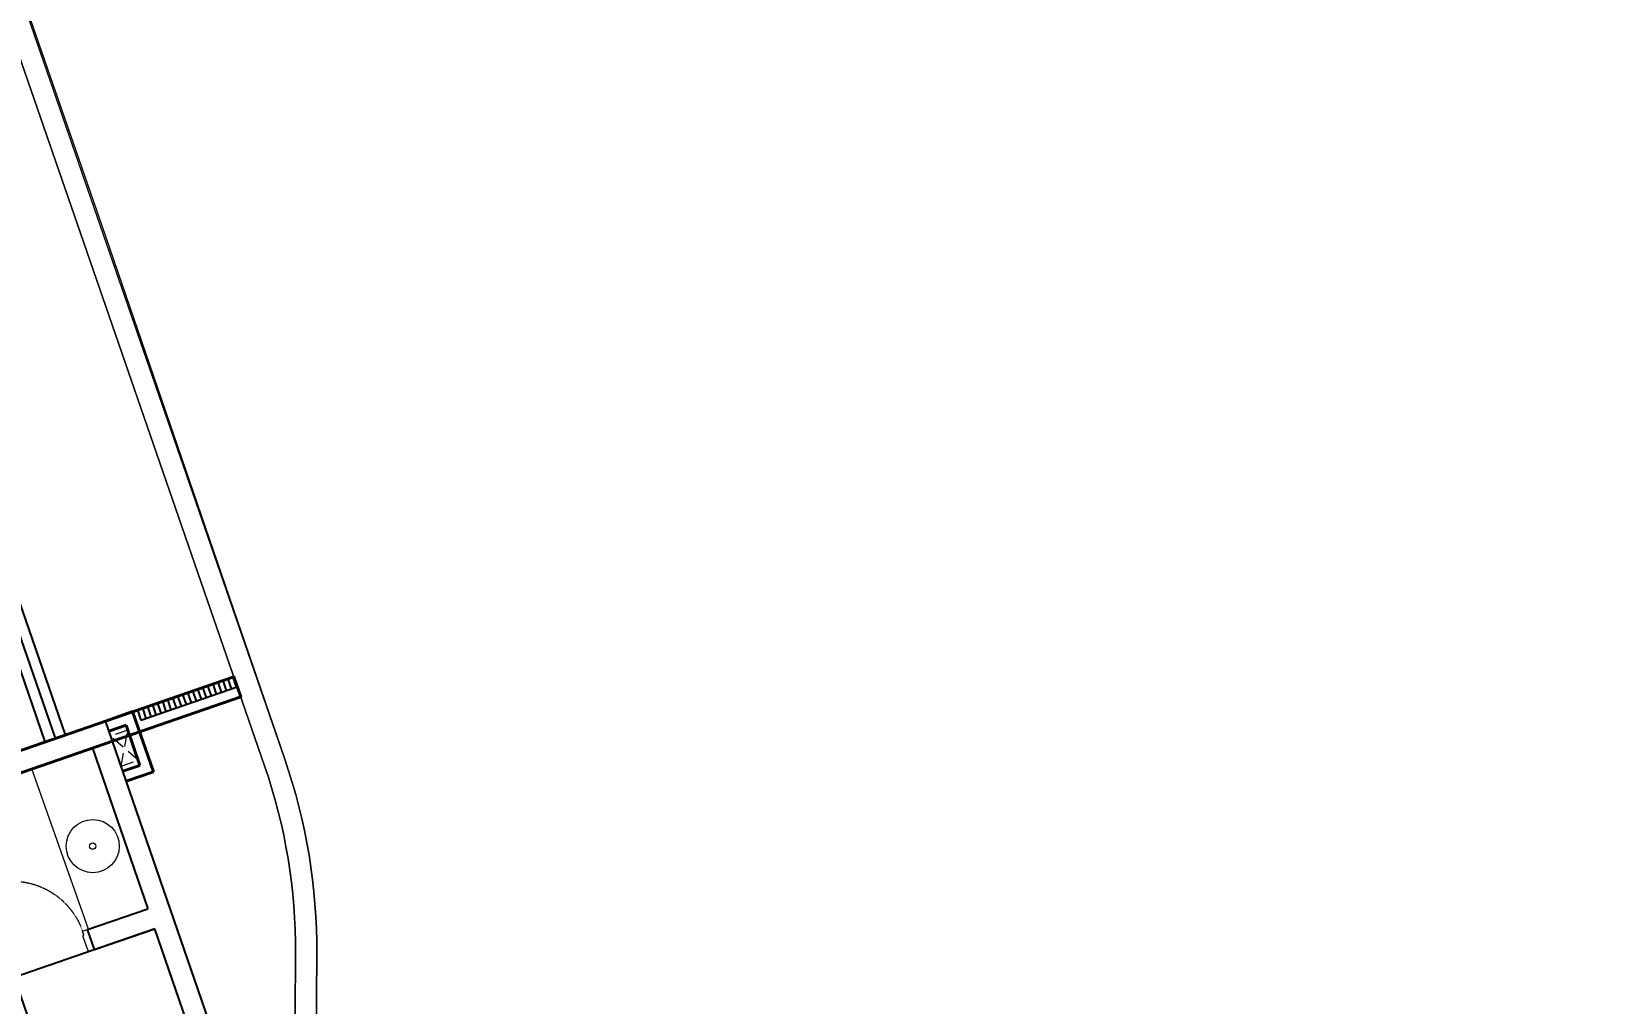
# Model space of a CAD drawing. Header units: millimetres. Extents: x -361681467 to 361175952, y -1292982 to 1550216.
# Drawn here: x -48872 to -33926, y 29376 to 38517 of the extents above; entities that cross this region are included whole.
import ezdxf
from ezdxf.xclip import XClip

# ---------------------------------------------------------------- set-up
doc = ezdxf.new("R2010")
doc.units = ezdxf.units.MM
doc.header["$MEASUREMENT"] = 0
doc.header["$XCLIPFRAME"] = 0
doc.linetypes.add('HIDDEN', pattern=[0.375, 0.25, -0.125])
doc.linetypes.add('Xref_ST_MBDV Cot vach 30.7.2022$0$HIDDEN', pattern=[0.375, 0.25, -0.125])
for name, color, linetype, lineweight in [('00_duong_QH', 7, 'Continuous', 9), ('AUDIT_I_220808132811-11', 7, 'Continuous', 9), ('KT-Kich thuoc', 159, 'Continuous', 18), ('KT-lomo nuoc', 3, 'HIDDEN', 5), ('KT-Net cat', 1, 'Continuous', 40), ('Xref_ST_MBDV Cot vach 30.7.2022$0$CUA', 37, 'Continuous', 13), ('Xref_ST_MBDV Cot vach 30.7.2022$0$KT-Noi that', 36, 'Continuous', 9)]:
    doc.layers.add(name, color=color, linetype=linetype, lineweight=lineweight)
for name, color, linetype in [('IDEA - dim', 251, 'Continuous'), ('Kaka - ph', 7, 'Continuous'), ('KT-Net manh', 139, 'Continuous'), ('Xref_ST_MBDV Cot vach 30.7.2022$0$KT-Tuong', 1, 'Continuous'), ('Xref_ST_MBDV Cot vach 30.7.2022$0$ST_MBDV Cot vach 220803$0$Xref_ST_MBDV Cot vach 30.7.2022$0$KT-Tuong', 1, 'Continuous')]:
    doc.layers.add(name, color=color, linetype=linetype)

# ---------------------------------------------------------------- blocks, each defined once
blk = doc.blocks.new('*U30')
blk.add_line((-70, 100), (-69.99999999999997, 600.0769033046993))
for points in [[(-50, 0), (-49.99999999999998, 700.0769033046993), (-89.99999999999997, 700.0769033046993), (-90, 0)], [(-50, 100), (-90, 100), (-89.99999999999997, 600.0769033046993), (-49.99999999999998, 600.0769033046993)], [(-800.0769033046993, -200.0000000120792), (-740.0769033046993, -200.0000000120792), (-740.0769033046993, -39.9999999999999), (-750.0769033046993, -39.9999999999999), (-750.0769033046993, 9.948691162331603e-14), (-800.0769033046993, 1.2790862105372e-13)], [(0, -200.0000000120793), (-60, -200.0000000120793), (-60, -40), (-50, -40), (-50, 0), (0, 0)]]:
    blk.add_lwpolyline(points, close=True)
at = {"linetype": 'Xref_ST_MBDV Cot vach 30.7.2022$0$HIDDEN'}
blk.add_arc((-50, 0), 700.0769033046994, 90, 180, dxfattribs=at)
blk = doc.blocks.new('Louvre')
for p, q in [((-390.067916277796, 975.9572027104441, 0.1512365001885502), (-295.1435544323176, 1008.729661013116, 0.1512365002144518)), ((-373.750619571656, 928.6946823777398, 0.1512365001885502), (-278.8262577261776, 961.4671406804118, 0.1512365002144518)), ((-357.4333228655159, 881.4321620450355, 0.1512365001885502), (-262.5089610200375, 914.2046203477075, 0.1512365002144518)), ((-341.1160261593759, 834.1696417123312, 0.1512365001885502), (-246.1916643138975, 866.9421000150032, 0.1512365002144518)), ((-324.7987294532359, 786.9071213796269, 0.1512365001885502), (-229.8743676077574, 819.6795796822989, 0.1512365002144518)), ((-308.4814327470958, 739.6446010469226, 0.1512365001885502), (-213.5570709016174, 772.4170593495946, 0.1512365002144518)), ((-292.1641360409558, 692.3820807142183, 0.1512365001885502), (-197.2397741954774, 725.1545390168903, 0.1512365002144518)), ((-275.8468393348157, 645.119560381514, 0.1512365001885502), (-180.9224774893373, 677.892018684186, 0.1512365002144518)), ((-259.5295426286757, 597.8570400488097, 0.1512365001885502), (-164.6051807831973, 630.6294983514817, 0.1512365002144518)), ((-243.2122459225357, 550.5945197161054, 0.1512365001885502), (-148.2878840770572, 583.3669780187774, 0.1512365002144518)), ((-226.8949492163956, 503.3319993834011, 0.1512365001885502), (-131.9705873709172, 536.1044576860731, 0.1512365002144518)), ((-210.5776525102556, 456.0694790506968, 0.1512365001885502), (-115.6532906647772, 488.8419373533688, 0.1512365002144518)), ((-194.2603558041155, 408.8069587179925, 0.1512365001885503), (-99.33599395863712, 441.5794170206646, 0.1512365002144518)), ((-177.9430590979755, 361.5444383852882, 0.1512365001885503), (-83.01869725249708, 394.3168966879603, 0.1512365002144518)), ((-161.6257623918355, 314.2819180525839, 0.1512365001885503), (-66.70140054635704, 347.054376355256, 0.1512365002144518)), ((-145.3084656856954, 267.0193977198796, 0.1512365001885503), (-50.38410384021699, 299.7918560225517, 0.1512365002144518)), ((-128.9911689795554, 219.7568773871753, 0.1512365001885503), (-34.06680713407695, 252.5293356898474, 0.1512365002144518)), ((-112.6738722734153, 172.494357054471, 0.1512365001885503), (-17.74951042793691, 205.2668153571431, 0.1512365002144518)), ((-96.35657556727529, 125.2318367217667, 0.1512365001885503), (-1.43221372179687, 158.0042950244388, 0.1512365002144518)), ((-80.03927886113524, 77.96931638906244, 0.1512365001885503), (14.88508298434317, 110.7417746917345, 0.1512365002144518)), ((-63.7219821549952, 30.70679605635814, 0.1512365001885503), (31.20237969048321, 63.47925435903016, 0.1512365002144518)), ((-47.40468544885516, -16.55572427634615, 0.1512365001885503), (47.51967639662325, 16.21673402632587, 0.1512365002144518))]:
    blk.add_line(p, q)
at = {"elevation": 0.1512365001885503}
blk.add_lwpolyline([(47.5188208874315, 16.2192119784886), (-311.4533339738846, 1055.970408101566), (-405.9933989513665, 1023.379364635679), (-47.40468544885516, -16.55572427634615)], close=True, dxfattribs=at)
blk = doc.blocks.new('*U201')
at = {"layer": 'KT-lomo nuoc', "ltscale": 500}
for p, q in [((-42.61101575459929, -296.9677138994825), (-168.2764362133811, 24.13694520859936)), ((-210.8874519679809, -272.8214716385427), (-1.734723475976807e-18, -0.00929705234011635))]:
    blk.add_line(p, q, dxfattribs=at)
blk.add_lwpolyline([(-42.61101575459929, -296.9677138994825), (-210.8874519679809, -272.8214716385427), (-168.2764362133811, 24.13694520859936), (-1.734723475976807e-18, -0.00929705234011635)], close=True, dxfattribs=at)
blk = doc.blocks.new('CTN TN T39')
at = {"layer": 'KT-Net cat'}
for p, q in [((-37609.81055878555, 5049.094420550722, -1.244416970136895e-07), (-37865.30304019002, 4960.886119428353, -1.244416970136895e-07)), ((-37609.81055878557, 5049.094420550766, -1.244416970136895e-07), (-37414.00299830976, 4481.944176558503, -1.244416970136895e-07)), ((-37671.7010060383, 4921.934786472721, -1.244416970136895e-07), (-37832.39357516946, 4866.455977671259, -1.244416970136895e-07)), ((-37671.70100603831, 4921.93478647275, -1.244416970136895e-07), (-37541.16263238777, 4543.834623811246, -1.244416970136895e-07)), ((-37541.16263238774, 4543.834623811123, -1.244416970136895e-07), (-37701.85520151895, 4488.355815009683, -1.244416970136895e-07)), ((-37414.00299830971, 4481.944176558336, -1.244416970136895e-07), (-37669.11832646548, 4393.866086889397, -1.244416970136895e-07))]:
    blk.add_line(p, q, dxfattribs=at)
at = {"layer": 'KT-lomo nuoc', "linetype": 'HIDDEN', "xscale": -0.9999999999999997, "rotation": 10.8976534755902}
blk.add_blockref('*U201', (-37815.97605089618, 4818.981082606093, -5.477878651304315e-05), dxfattribs=at)
blk = doc.blocks.new('SP4')
at = {"layer": 'IDEA - dim'}
for p, q in [((18900.00066800483, 399.9999956916799), (18900.00066822045, 5799.999996939223)), ((19000.00066800485, 399.9999956692554), (19000.00066822048, 5799.999996935236)), ((19100.00066800485, 399.9999956652973), (19100.00066822047, 5799.999996931219)), ((20600.0006766493, 199.9999974100647), (20600.00066799688, 200.0000449984436))]:
    blk.add_line(p, q, dxfattribs=at)
at = {"layer": 'KT-Net cat'}
blk.add_lwpolyline([(16250.00066800482, 400.0000035766279), (20777.2623159922, 400.1065093605284), (20777.26232464123, 199.9999974029924), (16250.00066799685, 199.9999975836836)], dxfattribs=at)

msp = doc.modelspace()

# ---------------------------------------------------------------- linework, layer by layer
at = {"layer": '00_duong_QH', "color": 251, "extrusion": (7.52316384526264e-37, 3.294527862871538e-06, 0.9999999999945732)}
for points, elevation in [([(-73995.39994961256, 47058.39912733521), (-74402.85031464184, 48238.5992555581), (-74743.27577205049, 49264.16743229957, -0.5721348877573081), (-70356.26346844295, 55577.01043614443), (-70356.26346844295, 55577.01043614443), (-55283.65325072268, 51221.87530656639, -0.2600440029321422), (-52353.04460384184, 48619.04614140688), (-48213.03342542658, 36692.46096063076), (-46490.62358235056, 31673.68885131689, -0.0851587331875401), (-46189.25807155343, 29842.68546977269), (-46199.42555170925, 28170.41426537122), (-43263.54698853986, 28170.41426506586, -0.4853325089058095), (-42963.54698853986, 28570.41426537083), (-14846.43414015556, 28570.41426537095, -0.3325647711405137), (-9646.51669140393, 23917.11422955222), (-8080.393944520969, 16401.97386651483), (-8041.418037225027, 16200.17874522731), (-7198.610380573664, 12371.35466469704, -0.4743644406092647), (-12357.57336389693, 6070.414265494077), (-45142.51533986488, 6070.414265493844), (-57494.95486745657, 6070.414265493844, -0.3210444216618651), (-62697.36355624022, 9785.724047368063), (-71022.25303159328, 33863.92235340979, 0.4109426663344203), (-71669.20684105763, 34182.93354595041)], -0.6525742149244415), ([(-74273.97326126182, 48517.70132600482), (-74557.50717046345, 49338.94809241948, -0.568503911128635), (-70391.74860139983, 55379.08213893059), (-55332.95447468804, 51027.93908122554, -0.2604470846683266), (-52542.05213393876, 48553.65383630429), (-48414.26260465616, 36622.83032447617), (-46679.63446318964, 31608.30623187985, -0.08515873318676252), (-46389.25437496277, 29843.90145581677), (-46399.42924836697, 28170.41426537145)], -0.6525742152007652), ([(-7408.824989462694, 12463.30275693762, -0.4623502306038264), (-12357.57336389693, 6470.41426549183), (-57540.77974365512, 6480.201532117098, -0.3200235889152288), (-62317.58650670433, 9911.412456892784), (-70644.2107183286, 33994.62816575568, 0.4141945204049854), (-71805.28692713054, 34559.15165555773)], -0.652574214939505)]:
    msp.add_lwpolyline(points, format="xyb", dxfattribs=dict(at, elevation=elevation))
at = {"layer": '00_duong_QH', "color": 251, "extrusion": (7.523163845262638e-37, 3.294527862871537e-06, 0.999999999994573), "elevation": -0.652574214939505}
msp.add_lwpolyline([(-7605.739037320057, 12428.30478904763, -0.4622607301357626), (-12359.00479405774, 6670.414580250224), (-57540.4090078914, 6680.201456503057, -0.3200302948884041), (-62128.4188948435, 9976.341768489812), (-70455.18956173136, 34059.98107203109, 0.4141945204049851), (-71870.62754418576, 34748.1770606303, 0.4141945204049851)], format="xyb", dxfattribs=at)
at = {"layer": 'AUDIT_I_220808132811-11', "elevation": 1.118653840330035e-10}
for points in [[(-46199.42663342784, 28170.41457689338), (-46189.25915327134, 29842.68578130187, 0.08515873318755561), (-46490.62466406872, 31673.68916285585), (-48225.25937876628, 36688.23225760408), (-52353.0400199619, 48619.03007738473, 0.2600451643030329), (-55283.65433244013, 51221.87561821158), (-70356.26455016134, 55577.01074781339, 0.5721348877565147), (-74743.27685376946, 49264.16774393409), (-74460.38722616271, 48444.2044406138)], [(-46399.43033008547, 28170.41457689338), (-46389.25545668203, 29843.90176734584, 0.08515873318755567), (-46679.63554490764, 31608.30654341847), (-48414.270205847, 36622.84948276042), (-52541.95962220295, 48553.38362857554, 0.2604672854680671), (-55332.95555640636, 51027.93939286983), (-70391.74968311808, 55379.08245059819, 0.5713168116588397), (-74557.50825218155, 49338.94840405439), (-74274.21635835114, 48517.81912111035)]]:
    msp.add_lwpolyline(points, format="xyb", dxfattribs=at)
at = {"layer": 'Defpoints', "elevation": 4.310165720961912e-05}
msp.add_lwpolyline([(-47714.26083815814, 30075.66158938903), (-49037.6841003448, 29618.75218451433), (-48238.14804610987, 27302.92195233221), (-48710.74376705349, 27139.75916566898), (-48168.93048434305, 25570.41457689382), (-46563.54807025482, 25570.41457689382), (-46563.54807020214, 27970.41457856108), (-46987.42824705155, 27970.41457857037)], close=True, dxfattribs=at)
at = {"layer": 'Xref_ST_MBDV Cot vach 30.7.2022$0$KT-Noi that'}
msp.add_line((-48339.42199521056, 30071.41001567939, 4.477369415447231e-05), (-48869.92956456153, 31580.92685599758), dxfattribs=at)
for radius in [250, 30]:
    msp.add_circle((-48298.38471189828, 30854.17988976935), radius, dxfattribs=at)
at = {"layer": 'Xref_ST_MBDV Cot vach 30.7.2022$0$KT-Tuong'}
for p, q in [((-48177.90274770289, 32031.43194469256), (-55834.97243972417, 29387.84296158311)), ((-46844.89372628139, 28170.41457689338), (-48177.90274770289, 32031.43194469255)), ((-51184.70104142191, 30781.75640431524, 2.410106391347315e-05), (-48301.68364339256, 31777.11267996635, 1.483245718599479e-06)), ((-48301.68364339256, 31777.11267996635, 1.483245718599479e-06), (-47779.52999163041, 30264.71157411073))]:
    msp.add_line(p, q, dxfattribs=at)
at = {"layer": 'Xref_ST_MBDV Cot vach 30.7.2022$0$ST_MBDV Cot vach 220803$0$Xref_ST_MBDV Cot vach 30.7.2022$0$KT-Tuong', "extrusion": (5.05852596284618e-09, -7.097966101211251e-09, 1)}
for points, elevation in [([(-48346.68026897821, 30068.90411024293), (-47779.53002498596, 30264.71167071888)], 4.477369415447231e-05), ([(-48281.41108215292, 29879.85402891223), (-48346.68026897821, 30068.90411024293)], 4.625280296192231e-05), ([(-48281.41108215292, 29879.85402891223), (-47714.26083815814, 30075.66158938903)], 4.310165720961912e-05), ([(-46987.42824647551, 27970.41457689365), (-47714.2608381607, 30075.66158938821)], 4.310165720962627e-05)]:
    msp.add_lwpolyline(points, dxfattribs=dict(at, elevation=elevation))

# ---------------------------------------------------------------- block references
at = {"layer": 'KT-Kich thuoc', "color": 2}
msp.add_blockref('CTN TN T39', (-10312.98061003169, 27070.41431938233, 1.245535623977225e-07), dxfattribs=at)
at = {"layer": 'KT-Net manh'}
ref = msp.add_blockref('Louvre', (-47861.16434482027, 32087.66476741422, -0.1512365014279864), dxfattribs=dict(at, rotation=270.0000000149477))
XClip(ref).set_block_clipping_path([(91.25216397899203, 31.659908398207335), (-222.52339949446468, 938.7333533796482), (-374.9966845592862, 885.9896740221011), (-60.88235756096401, -22.06308048278879)])
at = {"layer": 'Xref_ST_MBDV Cot vach 30.7.2022$0$CUA', "xscale": -1, "rotation": 19.04713795321829}
msp.add_blockref('*U30', (-49102.95328718169, 29807.8022658622, 3.360913760350442e-05), dxfattribs=at)

# ---------------------------------------------------------------- next in the draw order: block references
at = {"layer": 'Kaka - ph', "rotation": 19.04713796592207}
msp.add_blockref('SP4', (-66479.36844170102, 25289.76612116464, 5.460166211176903e-05), dxfattribs=at)

doc.saveas('drawing.dxf')
